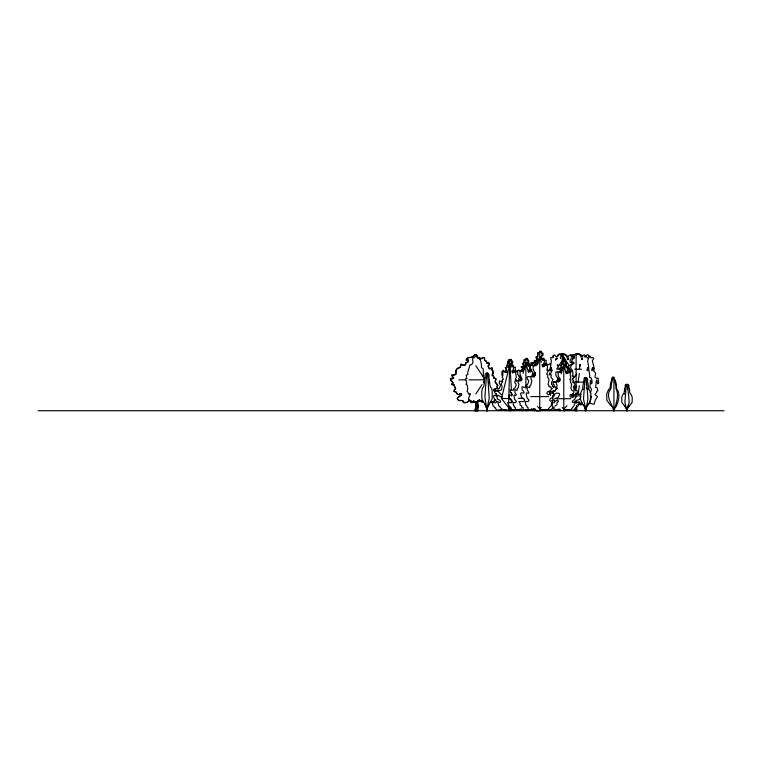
<?xml version="1.0" encoding="UTF-8"?>
<svg xmlns="http://www.w3.org/2000/svg" width="762" height="762" viewBox="0 0 762 762"><rect width="100%" height="100%" fill="white"/><g stroke="black" fill="none" stroke-linecap="round" stroke-linejoin="round"><path stroke-width="1.14" d="M510.54 410.737L510.807 409.546L511.94 410.337L512.455 409.765L514.721 410.375L516.598 409.575M525.885 359.483L524.046 359.597L523.989 362.56L522.38 363.617L523.846 366.389L523.465 366.96C520.303 365.246 520.446 368.408 523.589 368.036L523.246 369.37L521.989 369.322L521.303 371.323M526.571 410.737L527.152 409.499L528.133 410.337L528.714 409.746L532.619 410.223L533.552 408.775M540.515 410.737L541.182 409.327L542.296 410.28L542.954 409.613L547.383 410.156L551.869 404.708L552.707 400.307L550.745 401.25L549.669 400.355L550.278 398.707L552.888 397.326L553.822 394.668L553.403 393.363L551.678 393.059L548.392 394.859L546.983 393.763M564.442 410.737L564.728 409.565L565.956 410.347L566.509 409.775L568.966 410.385L570.995 409.594L574.091 405.613L574.996 402.86L574.596 401.574L573.138 402.669C570.995 401.841 573.329 399.85 574.529 399.717L575.748 397.078L575.396 395.973L573.929 395.707L572.195 397.116L570.338 397.088L569.862 395.735L570.471 394.535L571.738 394.84C573.719 392.992 575.462 390.649 572.091 390.649L570.852 388.391L571.719 384.286L570.49 382.286L570.786 380.324L569.671 379.667C572.3 376.561 569.528 376.685 570.309 374.647L570.014 370.675L568.9 371.932C562.575 375.961 569.89 368.789 566.947 367.617L566.318 368.017L566.366 365.998L565.061 366.951L564.518 365.57L565.861 362.207L564.852 361.445L564.871 360.369L564.204 360.255L563.785 361.445L562.004 361.34L561.946 364.207L560.394 365.227L561.727 368.217L558.965 368.179L559.479 369.094L561.565 369.494L561.232 370.78L560.022 370.732L559.927 372.189M500.92 409.527L501.891 410.194L503.206 409.642M510.873 410.737L511.283 409.546L513.036 410.337L514.836 409.775M526.856 410.737L527.266 409.527M540.839 410.737L541.039 409.518M564.718 410.737L565.118 409.565L566.852 410.347L569.024 409.832M486.423 376.037C486.28 370.742 490.252 373.837 488.785 377.314C490.061 381.171 489.29 385.734 490.814 387.506L491.614 388.277L492.242 391.43L492.157 398.945L487.47 407.26L487.137 410.737L487.137 407.565L489.214 398.412L487.556 372.999L486.937 373.361L486.556 377.695M550.526 370.999L550.259 368.246L551.412 360.817L550.583 358.369L551.126 357.53L552.136 357.892L552.821 355.921L553.564 357.264L553.603 355.292C554.898 353.025 556.936 360.055 557.413 355.768C559.089 353.016 560.394 354.292 562.623 354.559M586.311 387.525L586.378 388.849M525.885 359.588C523.303 359.064 525.085 363.16 523.523 364.265C527.142 367.665 519.646 366.131 523.789 367.789L524.256 368.865L523.132 369.322L522.646 371.323L521.237 370.237L520.084 370.818L520.075 374.19L522.094 379.676L520.208 381L518.227 380.428L518.189 383.067L519.008 384.077L518.074 388.144L517.341 388.372L517.074 390.363L514.874 389.62L514.883 392.354L516.303 394.678L515.779 395.507L514.464 394.935L513.902 395.811L514.798 399.526L516.474 401.45L515.617 402.688L513.036 402.488L513.645 405.784C515.264 405.87 513.759 407.975 515.503 407.775L515.788 409.708L516.484 410.118L519.16 409.642L519.76 410.299L520.865 408.994L522.075 409.318L522.761 410.737M549.983 409.546L551.478 410.194L556.422 409.851M487.518 376.037C487.67 370.732 483.737 373.847 485.194 377.314C483.908 381.181 484.689 385.715 483.184 387.506L482.403 388.277L481.775 391.43L481.86 398.945L486.489 407.26L486.813 410.737L486.375 406.517M478.622 358.502C476.974 359.931 476.574 350.587 475.059 356.949C471.545 358.559 472.65 359.435 473.069 361.807C470.726 368.437 470.621 360.874 469.049 368.141L467.744 372.18L467.849 374.494L466.192 375.19L466.792 378.466L465.582 378.571L466.706 382.876L466.02 384.439L467.287 385.134L467.773 388.487L467.125 391.554C468.973 392.23 467.992 396.002 470.173 393.554C470.706 395.621 466.144 399.917 470.164 400.45L470.926 400.698L471.697 402.755L472.754 402.279L473.65 400.317L474.526 402.231L475.05 401.879M476.907 355.949L476.326 354.454L475.898 354.978M583.13 389.658L583.311 389.125M486.785 410.737L486.823 408.261L484.746 403.708M624.44 393.678L624.392 394.278M495.138 391.049L493.919 390.706L493.852 389.62L497.062 388.125C498.491 387.353 496.252 386.258 497.862 385.239L495.262 382.057L496.014 378.971L493.547 377.857C495.233 375.857 490.414 375.78 492.938 374.047L493.29 371.323L491.747 369.665L492.138 367.932L489.899 368.875L488.766 368.16L488.109 366.274L489.394 364.808L489.033 362.998L487.947 363.464L486.728 362.931M549.04 370.78L550.193 369.456M466.83 360.34L466.154 359.912L467.63 357.826L470.621 357.349C473.031 357.997 476.231 351.501 477.117 356.54L478.927 358.369M520.779 379.457L520.817 378.79M486.794 362.636C487.07 360.264 483.156 361.34 484.699 358.397C483.422 355.759 481.508 359.578 479.574 358.978C481.517 359.616 483.356 355.73 484.632 358.397L484.432 359.769M586.34 406.041L585.721 410.737L587.873 399.421A5.772 2.296 -90 0 0 587.788 396.85L586.226 377.514L585.616 377.838L585.473 379.914M471.307 401.164L471.535 402.507L472.954 402.279M510.169 360.264C506.844 359.826 508.616 363.865 506.663 365.198M524.818 359.483L526.123 359.588L526.79 358.35L526.99 359.702L527.98 360.178L527.904 362.14L526.647 363.645L527.209 365.398L529.104 363.179L533.562 362.702L535.067 361.35M511.597 361.683C511.759 359.893 508.949 360.236 508.206 361.188C507.282 361.464 507.749 363.722 509.006 363.95C509.521 367.332 507.387 364.788 506.844 366.303L507.149 367.398L506.463 366.989C503.301 368.275 511.197 375.399 504.33 371.37L503.101 370.094L502.777 374.123C503.672 376.19 500.529 376.037 503.472 379.219L502.253 379.876L502.577 381.867L501.225 383.905L502.11 386.191L501.501 389.925L499.31 390.563C497.119 391.811 500.043 392.773 501.206 394.611L502.606 394.297M555.527 389.134L555.269 391.058L553.145 390.344L553.145 392.982L554.526 395.221L554.022 396.021L552.745 395.468M589.169 402.984L586.026 407.937L585.835 410.737L585.797 408.556L587.702 405.003M625.031 391.173L625.211 389.992M573.662 396.745L572.805 395.392L573.3 394.249M575.481 410.737L575.462 409.061M473.45 401.698L475.517 402.707L475.84 406.498L475.021 410.794L478.136 410.794L477.755 401.241L480.67 401.383L481.975 400.641L480.67 401.383L478.088 401.012M475.84 406.498L475.002 410.794M531.152 365.436L531.352 364.798L532.219 365.36M556.546 387.877L557.136 384.991L556.346 384.01L556.384 381.467L558.298 382.01L560.241 380.228L558.175 375.437L558.175 372.17L559.289 371.618L560.651 372.675L561.127 370.732L562.213 370.294L562.213 369.494L560.737 369.094L560.375 368.179L562.327 368.217L561.384 365.227L562.489 364.207L562.527 361.34L564.099 361.331L565.004 360.14L566.004 361.902C567.242 362.102 566.48 364.579 564.975 364.627C564.432 368.094 566.985 365.35 567.766 366.941L567.376 368.017L569.233 367.779L568.928 369.665C569.986 371.504 564.899 371.827 568.071 373.313M626.774 386.077C628.078 379.495 627.945 395.068 628.593 394.373L629.164 402.431L627.155 408.289L627.021 410.737L627.593 407.489M579.358 369.208L579.911 364.912M589.559 402.107L589.693 401.05M460.715 365.646L461.048 364.15L463.353 365.284L465.553 364.684L466.039 362.645L468.106 361.807L468.468 360.255C467.154 358.435 466.83 361.34 466.239 359.912L467.706 357.826M476.021 410.794L476.126 402.193L475.155 401.698L474.412 402.231L473.954 401.479M573.605 355.74L574.1 357.378M578.101 382.114L579.339 373.523M578.101 394.306L579.339 385.715M579.425 402.984L579.282 403.993L577.796 404.384M572.653 396.745L571.852 395.773M575.224 410.737L575.205 409.061M460.619 366.265L460.334 367.436L457.362 368.57C454.6 370.923 456.533 372.866 455.867 374.494L453.752 375.171M532.533 372.266L532.638 373.38C530.619 376.457 534.486 373.59 533.114 376.095M522.18 370.761L522.599 368.865L523.856 369.713M509.93 409.251L510.321 407.108M511.102 402.822L511.683 399.602M512.445 365.198L511.292 363.055M587.845 404.546L587.978 403.946M479.079 400.26L478.346 401.383L477.164 401.241L477.345 410.794M509.226 408.356L501.453 398.536L509.93 364.065L510.94 367.408M511.473 366.103L511.14 363.95C512.664 363.903 513.436 361.388 512.178 361.188L511.169 359.397L510.292 359.95M546.897 393.097L547.602 391.668L549.526 391.782L552.355 388.277L550.936 387.982L551.021 386.925L548.783 386.61L548.935 385.248L548.059 384.448L549.078 379.619L547.63 377.266L547.973 374.952L546.668 374.19L548.354 370.542L547.745 369.703L547.487 370.484L546.783 370.189L547.507 367.503L547.068 363.607L545.754 365.084C544.325 364.169 544.592 367.627 542.896 366.512C541.811 364.284 545.697 362.817 544.135 359.826L542.725 360.483L542.782 358.102L541.249 359.216L540.734 356.492C542.106 356.159 542.582 353.635 541.591 353.282L540.763 351.206L539.744 352.749L537.648 352.625L537.581 355.997L535.753 357.197L537.42 360.34L536.991 360.998M489.023 404.231L487.128 408.261L487.051 410.737M521.151 380.133L521.779 377.866M523.046 373.323L525.885 363.112L528.418 372.189M534.019 377.171L535.286 372.608M537.515 364.617L539.744 356.626L541.334 362.331M559.051 381.724L560.003 378.323M561.261 373.799L563.785 364.741L566.309 373.799M568.252 372.151L570.005 371.094L570.671 372.275M561.737 364.912L563.985 357.397L568.833 365.274M508.93 367.408L509.93 364.065L511.407 390.211M508.616 361.055L508.711 362.464M529.495 366.76L529.361 365.122M520.008 380.79L519.941 379.876L518.351 379.219L519.913 376.79M456.39 370.703L456.628 370.018M546.849 365.465L550.097 363.607L550.726 367.503L549.707 370.189L550.688 370.484L551.069 369.703L551.917 370.542L551.04 372.856L549.535 374.19L551.383 374.952L550.897 377.266L552.945 379.619L551.612 382.276L551.507 384.448L552.745 385.248L552.526 386.61L555.688 386.925L555.574 387.982L557.574 388.277L553.879 391.458M553.641 387.353L554.384 384.991L553.26 384.01C552.021 379.8 555.555 382.934 557.222 381.248L558.26 381.162L558.765 379.733L555.85 375.437L555.85 372.17L557.432 371.618L558.508 372.628M629.145 405.784L627.097 408.984L627.136 410.737L627.44 408.289L632.136 402.431L632.222 397.145L630.755 393.84C628.783 393.535 630.298 389.268 628.755 387.201C630.079 384.524 626.326 382.629 626.393 386.305M513.255 410.737L513.655 409.746M479.022 358.521L479.746 357.254L480.136 359.045M585.092 380.19C584.968 375.552 588.874 378.162 587.454 381.314C588.74 384.705 587.959 388.715 589.483 390.287L590.912 393.744L590.655 396.85A5.772 5.372 -90 0 1 590.864 399.421L589.112 403.689L588.007 404.384M495.576 399.498L493.338 401.717M495.738 399.498L494.452 401.241L490.204 402.241M517.074 409.661L516.579 410.308L515.655 409.842M487.528 406.517L487.156 410.737M558.203 378.181L556.117 382.114L553.926 382.114M554.784 406.26L556.898 404.708L557.012 402.669L558.394 401.469L557.736 399.955L555.308 401.25L553.784 400.355M590.169 399.212L591.293 396.554L590.226 395.63M572.481 396.316L573.234 394.535C575.224 395.183 580.949 391.62 577.482 390.858L574.653 390.23L574.834 389.077L573.786 388.391L575.005 384.286L573.262 382.286L573.681 380.324L572.11 379.667L574.138 376.571L573.405 375.857C572.757 377.628 571.424 375.209 573.005 374.647L572.586 370.675L571.014 371.932L570.024 371.77L569.385 372.789M562.175 360.35L556.717 369.208L560.451 369.208M516.198 381.171L516.398 379.876L515.379 379.219C517.627 375.447 514.941 375.933 515.95 371.246L515.693 370.094L514.655 371.37C508.74 375.514 515.645 368.056 512.855 366.989C512.778 363.884 510.407 368.122 510.721 363.95L511.731 363.112L511.854 361.502L510.921 360.721L510.94 359.635L510.321 359.521L509.93 360.731L508.987 359.397L508.768 360.721M567.376 372.98L568.033 372.466M555.374 360.264L556.231 358.721L557.441 358.54M475.812 393.973L482.022 384.562M483.26 382.686L484.499 380.8M532.79 363.16L533.371 362.626L533.867 363.141M535.915 361.35L534.848 362.702L531.695 363.179L530.819 365.512M455.686 374.494C456.009 372.932 455.19 370.77 457.2 368.57L459.019 367.589C461.743 367.284 459.848 362.283 463.229 365.284L465.458 364.684L465.944 362.645L468.03 361.807L468.392 360.255L467.011 359.778M505.12 409.842L504.13 410.156M475.212 354.482L472.726 356.949L471.202 357.33M514.398 371.618L514.864 371.046L515.998 371.485M493.738 377.314L494.138 378.381L495.462 378.304L495.852 378.971L495.109 382.057L497.681 385.239C496.091 386.258 498.3 387.353 496.881 388.125L493.7 389.62L493.766 390.706L494.976 391.049M572.367 379.39L576.824 373.942M573.853 389.763L576.824 386.124M477.46 400.841L477.241 401.984M515.598 372.227L516.245 371.199L517.246 371.37L518.503 370.132L519.017 370.589M541.23 407.356L539.744 409.013L537.515 406.527M566.938 405.746L563.785 409.27L562.204 407.508M531.714 370.018L531.181 370.561C524.637 374.733 532.209 367.303 529.161 366.093C527.714 367.817 529.714 363.388 527.847 364.665M452.876 378.752L453.438 377.752L451.971 375.19L453.2 375.18M462.134 400.555L463.191 400.974L463.306 402.269L464.772 402.755L467.363 402.279L469.459 400.317M467.277 402.279L469.392 400.317L470.392 400.602C469.411 401.793 471.707 402.784 472.526 401.879M554.126 407.308L549.773 410.308L544.278 409.613L543.354 410.28L542.001 409.527M585.168 356.464C586.807 355.483 586.711 358.673 588.55 358.369L587.569 360.817L588.607 366.474C588.435 370.561 589.94 373.504 589.712 377.542C593.046 376.171 592.226 389.525 590.788 380.962C590.217 377.914 590.312 385.934 589.845 387.429C592.522 388.239 590.855 390.668 590.75 392.344L590.055 392.859M554.26 399.04L558.336 397.326L559.651 394.449L559.06 393.363L556.622 393.059L553.736 394.716M531.314 369.294L529.219 370.513L529.819 371.818L530.666 371.989M518.265 409.823L517.027 410.299L516.369 409.642C514.274 409.985 511.007 410.975 511.197 407.775C508.978 408.213 510.654 405.67 508.568 405.784L507.711 402.488L511.359 402.688L512.578 401.45L510.207 399.526L508.94 395.811L509.73 394.935L511.588 395.507L512.331 394.678L510.321 392.354L510.321 389.62L513.417 390.363L513.798 388.372L514.836 388.144L515.969 385.686L516.15 384.077L514.998 383.067C513.702 378.704 517.369 381.952 519.103 380.209L520.17 380.114L520.694 378.638L517.674 374.19L517.684 370.818L519.313 370.237L520.427 371.285M530.523 366.093L529.6 366.512L529.666 364.417L528.133 365.446M478.431 401.383L479.241 399.555L480.422 400.936M534.533 365.95L535.315 363.674L536.743 363.722L537.124 362.217C536.181 362.207 532.714 361.464 534.733 360.34L536.048 360.759M450.885 378.295L450.666 379.286M536.267 360.769L537.439 360.293M453.095 383.362L451.58 384.439L454.543 385.134C453.409 386.401 457.686 389.182 454.476 389.763L454.171 391.554C457.276 390.868 456.143 394.602 458.714 394.592L460.353 393.544M490.318 402.241L491.528 401.764M504.835 371.485L505.787 371.046L506.482 372.075M570.986 355.359L572.338 354.635L573.576 355.292M470.487 400.45L469.697 400.564M574.205 357.807L573.157 357.892L572.233 355.921L571.243 357.264L571.205 355.292C569.519 352.854 566.861 360.169 566.109 355.768L563.985 354.473C562.67 351.863 561.718 355.949 560.022 354.292L558.679 354.559L558.108 355.93M488.137 365.503L489.29 364.808L488.928 362.998L487.051 363.303L486.413 361.217L484.48 360.035M472.488 401.879L471.526 402.231M470.678 357.349L468.259 357.778M455.238 374.447L451.752 375.19L452.371 377.047L453.704 378.028L453.085 378.752L451.037 378.295M526.123 359.588L527.152 358.35L528.19 360.178C529.476 360.388 528.685 362.95 527.123 362.998L527.761 365.398M535.572 360.769L536.438 360.178L537.782 360.626M564.004 361.331L562.747 361.226M465.553 402.203L464.877 402.755L463.201 401.717C463.325 398.859 458.257 402.326 457.39 399.231L457.429 397.735L461.439 394.878L461.172 393.554M553.583 391.782L550.859 391.668L549.859 393.097L550.65 394.678M520.236 409.575L518.551 410.366L515.464 409.994M531.666 408.756L529.895 410.242L528.923 409.489M568.814 358.473L568.328 358.835L568.823 359.54M502.615 381.419L499.358 381.038L499.301 383.619L500.434 384.61L500.253 386.182L499.139 388.601L498.129 388.82L497.757 390.773L494.728 390.049L494.728 392.725L496.7 394.992L495.976 395.811L494.157 395.249L493.385 396.107L494.624 399.745L496.938 401.641L495.748 402.841L492.185 402.66L493.024 405.879C495.062 405.765 493.414 408.261 495.595 407.832C495.405 410.966 498.586 410.004 500.634 409.661L501.472 410.308L502.444 409.261M559.146 354.559L561.346 354.73L563.356 353.492L566.137 354.759L568.338 357.283M461.296 400.45L459.343 400.564L457.552 399.231L457.333 398.183L461.562 394.878L461.724 393.906L460.21 393.544L458.562 394.592C455.971 394.602 457.095 390.858 453.971 391.554L454.285 389.763C457.514 389.192 453.2 386.401 454.352 385.134L451.361 384.439L452.961 382.876L450.875 380.781L450.304 378.571L452.447 378.762M567.166 371.18L568.423 372.275M502.739 396.888L500.71 396.916L498.796 395.488L497.186 395.754L496.795 396.878L497.672 399.174L500.11 400.355L500.672 401.784L499.672 402.555L497.843 401.745L498.624 405.536L502.806 410.232L506.94 409.765L507.549 410.337L508.597 409.518L509.216 410.737M475.507 354.492L477.107 355.606M560.461 358.559L561.451 353.492L562.175 357.283L562.747 354.635L563.004 357.378L563.175 356.064L563.451 361.464M575.11 397.154L578.129 395.707L580.206 395.973L580.711 397.078L579.587 399.336L576.443 400.507L575.72 401.917L577.015 402.669L579.082 401.574L579.634 402.86L578.463 403.879L578.368 405.613L573.976 409.594L572.31 410.366L569.89 410.299M514.036 372.075L513.369 372.113L512.826 370.808M483.489 401.717C481.594 403.308 481.317 400.24 480.07 400.412M483.422 401.745L482.27 402.365L481.565 400.85M581.911 402.184L580.825 404.727L579.844 404.908L579.225 403.041L576.672 402.155M573.386 387.382L575.262 387.21L573.405 386.105M534.714 410.356L530.904 409.756L528.218 410.213C526.713 409.089 522.618 411.251 523.046 407.375L521.56 407.127L521.589 405.794L520.065 405.108L520.103 403.288L519.027 401.584L523.237 401.584L524.399 400.841L524.523 399.536L521.922 397.993L520.484 393.773L521.379 392.782L524.066 393.059L523.627 391.22L522.046 389.849L522.046 386.744L525.57 387.582L525.999 385.324L527.18 385.067L528.476 382.267L528.685 380.448L527.371 379.286C525.904 374.342 530.057 378.028 532.028 376.047L533.238 375.942L533.838 374.256L530.409 369.208L530.419 365.369L532.267 364.712L533.533 365.903M574.643 369.208L581.511 369.208M458.876 379.857L465.582 379.857M469.001 379.857L483.975 379.857M572.414 382.114L584.54 382.114M575.824 394.306L581.32 394.306M530.838 396.583L548.65 396.583M518.274 398.288L523.713 398.288M501.453 398.536L510.721 398.536M556.689 398.707L570.881 398.707M38.1 410.737L723.9 410.737M536.248 410.794L539.286 410.794M507.025 370.151L506.13 370.151L505.454 372.113L504.596 372.075M472.945 401.698L473.478 401.698M495.872 390.706L497.881 390.811L497.967 391.411M495.71 390.706L497.7 390.811L497.786 391.411M511.759 366.303L513.626 365.341L513.559 367.398L515.445 367.151L515.141 369.065C516.36 371.018 511.559 370.742 513.769 372.599M519.341 376.028L518.446 375.428M506.225 368.646L505.063 367.56L506.759 367.636M518.779 410.013L520.646 409.527M478.526 358.502C479.346 354.482 482.032 365.55 481.374 365.503C481.355 370.542 483.222 366.036 483.289 370.38L483.27 374.047C482.975 377.4 485.07 379.076 484.394 383.096M558.022 409.165L559.508 410.737M532.962 408.889L534.714 410.737M519.922 409.108L521.465 410.737M474.45 401.755L475.25 402.193L475.755 404.403M469.887 400.317L471.192 402.231M497.062 395.773L496.329 394.621M496.891 395.773L496.119 393.335M478.946 358.369L477.117 356.54M504.12 371.618L503.511 371.046L501.92 371.608L501.91 374.914L502.749 376.333M452.942 382.429L450.961 379.981M589.531 402.412L590.664 403.517L594.065 404.279L595.341 400.002L597.589 396.554L594.96 394.459L596.817 392.344L596.646 391.239L597.875 390.839L597.256 387.972L595.532 387.429C596.074 386.324 596.227 377.047 596.875 380.962L597.618 383.686C599.989 384.419 597.541 379.657 598.246 378.343L597.675 377.923L596.884 378.552L594.989 376.942L595.665 373.085L593.827 371.189L594.246 368.246L592.322 360.817L593.703 358.369L592.798 357.53L591.112 357.892L589.969 355.921L589.359 357.378L588.731 357.264L588.674 355.292L587.873 354.673L586.054 355.359L585.035 357.264L584.987 355.292C583.492 352.93 581.111 360.121 580.492 355.768C578.31 352.73 576.596 354.606 573.615 354.559L572.957 355.473L573.862 357.273L571.767 360.883L572.005 362.369L573.072 362.541C573.081 364.122 564.023 366.712 570.319 369.713L570.452 372.361M544.211 366.512L543.525 365.027L546.097 363.312L546.154 360.197L543.963 360.483L544.039 358.102L542.296 359.264L541.534 358.988L541.153 356.492L542.982 355.521L543.106 353.282L541.515 352.739L541.182 351.206L539.744 352.749C536.715 351.996 538.867 356.778 537.048 357.93C541.163 361.788 532.648 360.045 537.362 361.931L537.886 363.16L536.61 363.674L536.057 365.95L534.457 364.712L533.143 365.369L533.143 369.208L535.572 374.256L535.429 375.447L533.286 376.942L531.038 376.304L530.99 379.286L531.924 380.448L530.857 385.067L530.028 385.324L529.723 387.582L527.228 386.744L527.228 389.849L528.847 392.487L528.257 393.43L526.761 392.782L526.123 393.773L527.142 397.993L529.047 400.193L528.066 401.584L525.132 401.364L525.828 405.108C527.666 405.203 525.961 407.603 527.942 407.375L528.257 409.565L529.047 410.032L532.095 409.489L532.781 410.242L534.029 408.756L535.41 409.127L536.181 410.737M552.393 396.812L553.069 399.907L554.631 401.212L554.565 402.326C553.669 403.708 549.802 401.422 551.974 404.412L551.955 405.955C553.517 406.032 552.069 408.07 553.755 407.88L554.698 410.137L557.279 409.68L557.86 410.318L558.927 409.051L560.099 409.365L560.765 410.737M587.826 388.972L588.131 389.658M582.787 357.064L581.158 354.759L578.339 353.492L576.377 354.73L574.348 354.559L573.881 355.473L574.424 357.74L573.796 358.54L571.148 358.721L569.966 360.883L570.3 362.369L573.491 362.302L574.291 363.255L573.834 363.598C571.357 364.141 568.938 367.96 572.014 369.713L572.024 371.561M545.268 363.16L545.573 365.541M475.812 365.75L483.88 377.981M586.359 380.448L585.111 377.514L583.663 396.85A5.772 2.124 -90 0 0 583.578 399.421L585.502 407.937L585.464 410.737L585.273 407.937L582.225 403.689L580.501 399.421A5.772 5.296 -90 0 1 580.711 396.85L580.444 393.744L581.854 390.287C583.368 388.706 582.578 384.724 583.863 381.314C584.159 372.342 587.007 381.591 586.369 385.143M627.497 386.305L626.412 384.153L624.878 402.06L626.869 410.737L626.25 407.489M505.092 409.746L505.616 410.737M624.726 405.784L626.802 408.984L626.764 410.737L626.459 408.289L621.83 402.431L621.744 397.145L623.192 393.84C625.145 393.554 623.649 389.287 625.164 387.201C624.564 381.848 628.488 385.239 627.488 388.953M580.511 403.041L580.987 404.651L582.711 404.451M585.187 407.241C586.721 415.5 585.121 406.441 583.568 405.003M476.917 356.54L477.136 357.159M493.662 376.323L491.947 374.952L492.795 374.047L493.147 371.323L491.623 369.665L492.004 367.932L489.575 368.789L488.204 366.274M567.042 367.065L563.985 357.397L564.632 359.54M511.95 370.742L512.626 372.961M571.986 394.183L572.929 397.573M541.972 364.617L542.601 366.903M549.288 390.877L550.555 395.44M544.354 363.655L545.23 365.055L544.925 365.541L544.392 364.846L543.725 365.874M576.624 405.613L576.739 410.737M487.261 376.333L486.708 372.961L484.889 396.84L486.908 410.737M549.735 374.942L549.412 373.085M477.745 401.241L477.879 401.984M576.472 405.613L576.548 410.737M508.635 403.479L509.826 359.397L510.092 360.778M508.673 405.536C508.911 409.632 509.616 409.937 509.854 410.737M549.05 370.208L549.116 370.761M488.813 382.086L488.871 382.953M511.54 392.592L511.75 396.154M613.696 410.737C612.429 404.079 606.104 398.212 609.457 390.716L610.219 390.03C611.696 388.43 610.924 384.391 612.181 380.943C611.953 371.294 618.106 384.839 616.172 388.353C620.878 393.021 618.582 401.079 616.153 406.622L614.124 408.527L614.172 410.737C615.62 403.917 619.582 396.269 616.172 388.858C616.372 386.315 612.838 369.57 611.457 380.943C609.352 383.629 611.495 388.877 608.733 389.353L606.743 393.525L606.857 400.221L610.181 404.879L613.248 407.641L613.762 410.737M478.031 404.651L478.098 407.413M613.915 377.066L613.915 410.737M576.101 353.492L576.101 391.058M576.101 392.64L576.101 396.745M576.101 400.212L576.101 403.212M576.101 407.346L576.101 410.737M563.785 360.14L563.785 410.737M539.744 351.206L539.744 410.737M525.885 358.35L525.885 388.306M525.885 409.499L525.885 410.737M587.769 367.77L586.892 370.046L587.426 370.884L588.521 368.341L588.169 367.36L587.769 367.77M592.598 367.77C590.645 370.265 592.236 372.332 593.665 368.341L593.169 367.36L592.598 367.77M562.423 359.016C562.261 360.883 562.042 357.226 562.423 359.016M557.327 365.627C558.679 367.322 557.698 362.407 557.327 365.627M582.52 359.016C581.292 360.988 580.968 357.13 582.52 359.016M568.404 359.016C567.023 361.026 566.585 357.092 568.404 359.016M556.774 358.835C555.803 361.207 555.422 357.407 556.774 358.835M550.669 367.77C552.193 375.456 552.174 366.532 550.669 367.77M579.577 365.312C580.777 368.16 580.568 362.455 579.577 365.312M573.624 386.61C575.577 389.344 575.739 384.943 573.624 386.61"/></g></svg>
